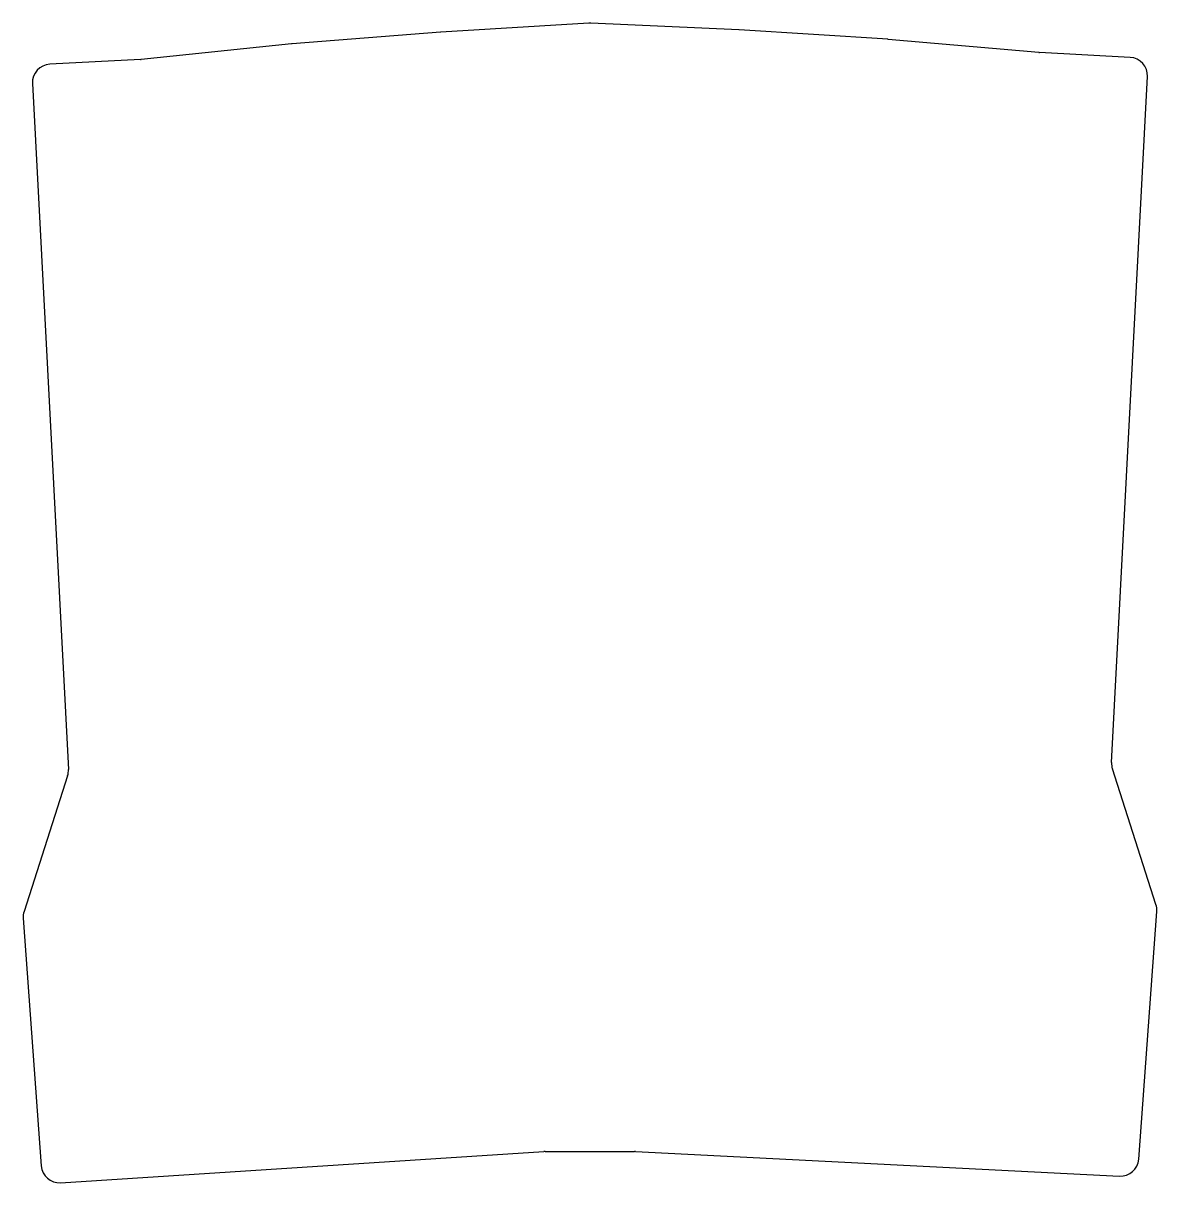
# Model space of a CAD drawing. Header units: millimetres. Extents: x 24 to 196, y -228 to -53.
import ezdxf

# ---------------------------------------------------------------- set-up
doc = ezdxf.new("R2010")
doc.units = ezdxf.units.MM

msp = doc.modelspace()

# ---------------------------------------------------------------- linework, layer by layer
at = {"linetype": 'CONTINUOUS'}
for p, q in [((109.86, -53.14), (87.52, -54.5)), ((132.5, -54.15), (110.15, -53.13)), ((155, -55.56), (132.55, -54.15)), ((87.47, -54.5), (65.06, -56.26)), ((177.81, -57.56), (155.06, -55.57)), ((64.99, -56.27), (42.29, -58.61)), ((191.62, -58.29), (177.91, -57.57)), ((42.15, -58.62), (28.47, -59.34)), ((188.79, -164.72), (194.22, -61.18)), ((25.87, -62.23), (31.29, -165.77)), ((195.49, -186.16), (188.92, -165.7)), ((31.16, -166.75), (24.59, -187.2)), ((192.89, -224.61), (195.62, -187.2)), ((24.47, -188.24), (27.2, -225.62)), ((30.12, -228.17), (103.07, -223.43)), ((103.25, -223.43), (116.77, -223.43)), ((116.91, -223.43), (190, -227.16))]:
    msp.add_line(p, q, dxfattribs=at)
for centre, start, end in [((110.02, -55.88), 87.4031, 93.4872), ((132.38, -56.9), 86.4031, 87.4031), ((87.69, -57.24), 93.4872, 94.4872), ((154.82, -58.31), 84.9834, 86.4031), ((65.27, -59), 94.4872, 95.8925), ((178.05, -54.82), 264.9834, 267), ((28.61, -62.08), 93, 183), ((42.01, -55.87), 273, 275.8925), ((191.47, -61.04), 357, 87), ((28.55, -165.91), 342.1908, 3), ((191.54, -164.86), 177, 197.8092), ((27.21, -188.04), 162.1908, 184.173), ((192.87, -187), 355.827, 17.8092), ((103.25, -226.18), 90, 93.7137), ((116.77, -226.18), 87.0792, 90), ((29.94, -225.42), 184.173, 273.7137), ((190.14, -224.41), 267.0792, 355.827)]:
    msp.add_arc(centre, 2.75, start, end, dxfattribs=at)

doc.saveas('drawing.dxf')
